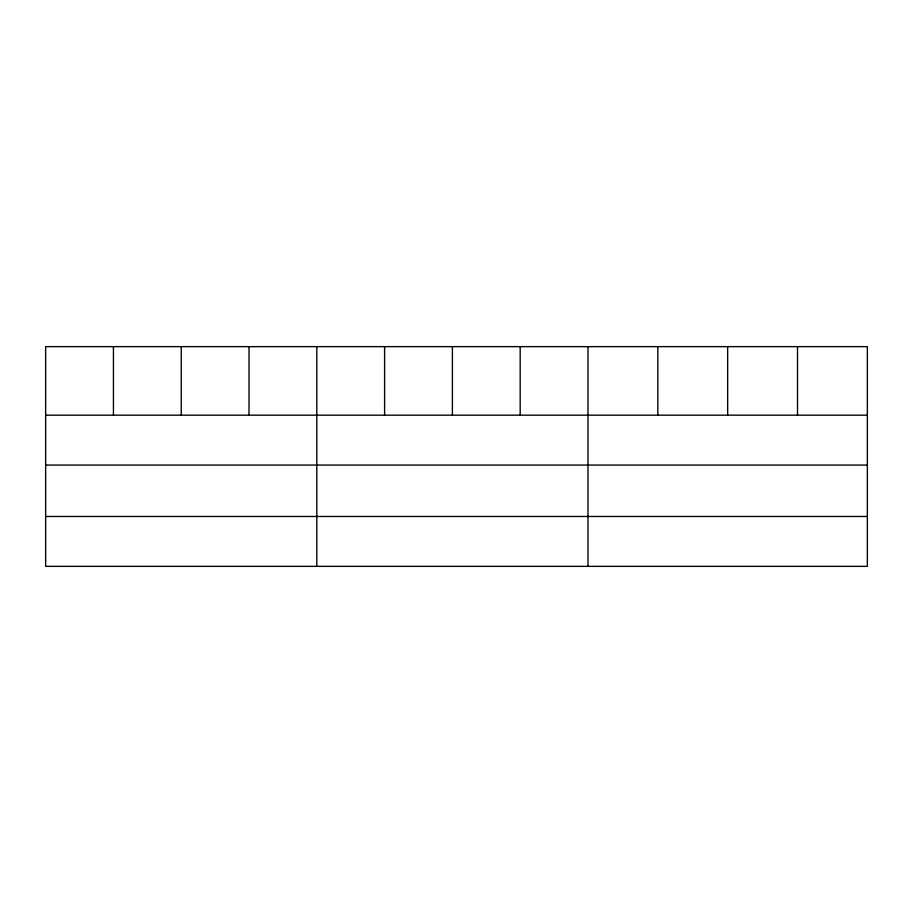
<?xml version="1.0" encoding="UTF-8"?>
<svg xmlns="http://www.w3.org/2000/svg" width="913" height="913" viewBox="0 0 913 913"><rect width="100%" height="100%" fill="white"/><g stroke="black" fill="none" stroke-linecap="round" stroke-linejoin="round"><path stroke-width="1.37" d="M867.35 465.071L867.35 346.643L45.65 346.643L45.65 566.357L867.35 566.357L867.35 465.071L45.65 465.071M45.65 415.175L867.35 415.175M45.65 516.473L867.35 516.473M797.505 346.643L797.505 415.175M727.661 346.643L727.661 415.175M657.817 346.643L657.817 415.175M587.972 346.643L587.972 566.357M520.182 346.643L520.182 415.175M452.392 346.643L452.392 415.175M384.601 346.643L384.601 415.175M316.811 346.643L316.811 566.357M249.021 346.643L249.021 415.175M181.231 346.643L181.231 415.175M113.44 346.643L113.44 415.175"/></g></svg>
